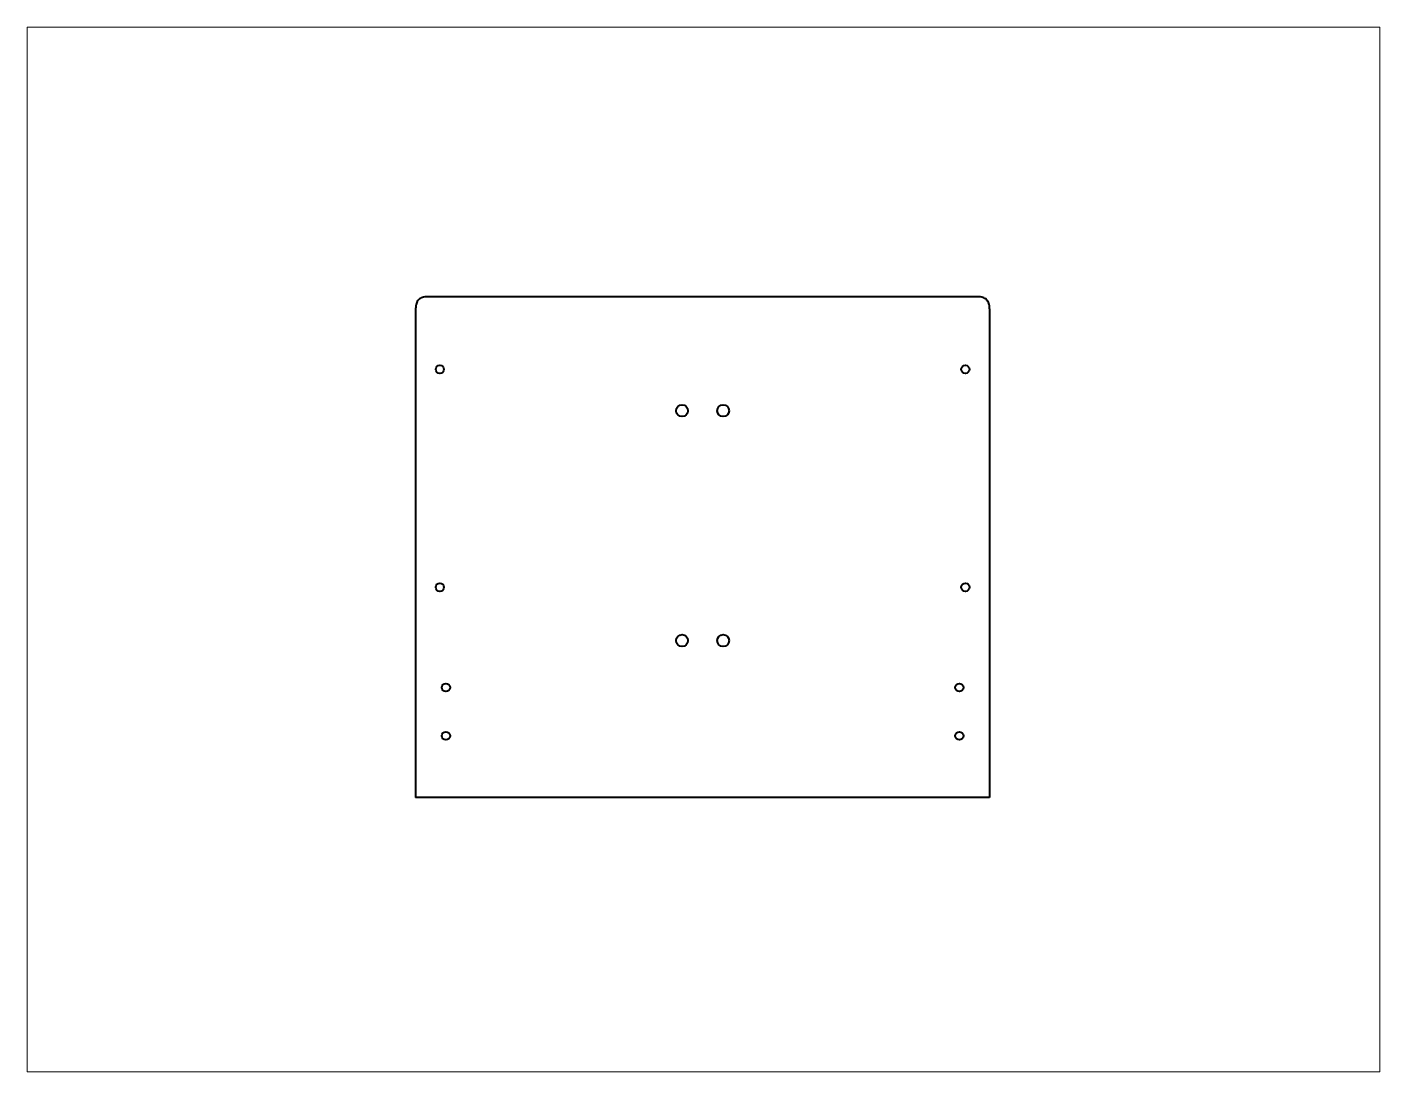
# Paper-space layout 'Layout1' of a CAD drawing. Header units: inches. Extents: x 0 to 22, y 0 to 17.
# The model-space entities are those that its viewports show. They can reach past a viewport. Long polylines and large blocks are cut down to what shows.
import ezdxf

# ---------------------------------------------------------------- set-up
doc = ezdxf.new("R2010")
doc.units = ezdxf.units.IN
doc.header["$LTSCALE"] = 0.5
doc.header["$MEASUREMENT"] = 0
doc.layers.add('Visible', color=7, linetype='Continuous', lineweight=40)

msp = doc.modelspace()

# ---------------------------------------------------------------- linework, layer by layer
at = {"layer": 'Visible'}
for p, q in [((21.307, 12.613), (12.366, 12.613)), ((12.169, 12.417), (12.169, 4.464)), ((21.504, 12.417), (21.504, 4.464)), ((21.504, 4.464), (12.169, 4.464))]:
    msp.add_line(p, q, dxfattribs=at)
for centre, radius in [((12.563, 11.432), 0.0669), ((21.11, 11.432), 0.0669), ((16.502, 10.758), 0.0965), ((17.171, 10.758), 0.0965), ((12.563, 7.886), 0.0669), ((21.11, 7.886), 0.0669), ((16.502, 7.018), 0.0965), ((17.171, 7.018), 0.0965), ((12.662, 6.255), 0.0669), ((21.012, 6.255), 0.0669), ((12.662, 5.468), 0.0669), ((21.012, 5.468), 0.0669)]:
    msp.add_circle(centre, radius, dxfattribs=at)
for points in [[(12.366, 12.613), (12.334, 12.61), (12.281, 12.605), (12.247, 12.587), (12.217, 12.566), (12.196, 12.536), (12.178, 12.502), (12.173, 12.449), (12.169, 12.417)], [(21.504, 12.417), (21.501, 12.449), (21.496, 12.502), (21.478, 12.536), (21.456, 12.566), (21.427, 12.587), (21.393, 12.605), (21.339, 12.61), (21.307, 12.613)]]:
    msp.add_open_spline(points, degree=3, knots=[0, 0, 0, 0, 0.218482, 0.361283, 0.5, 0.638717, 0.781518, 1, 1, 1, 1], dxfattribs=at)

psp = doc.layouts.get("Layout1")

# ---------------------------------------------------------------- viewports
at = {"layer": '0', "view_target_point": (16.851, 8.5)}
psp.add_viewport(center=(11, 8.5), size=(22, 17), view_center_point=(0, 0), view_height=17, dxfattribs=at)

doc.saveas('drawing.dxf')
